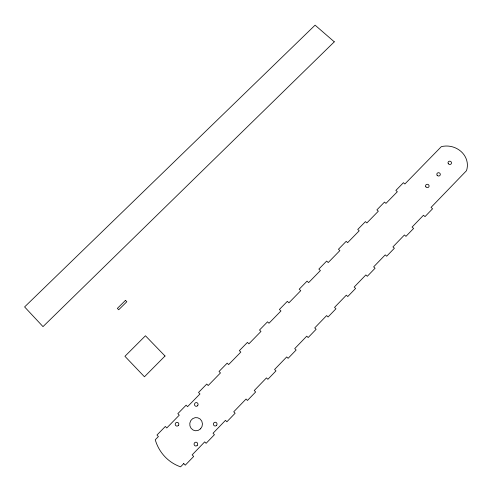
<?xml version="1.0" encoding="UTF-8"?>
<svg xmlns="http://www.w3.org/2000/svg" width="492" height="492" viewBox="0 0 492 492"><rect width="100%" height="100%" fill="white"/><g stroke="black" fill="none" stroke-linecap="round" stroke-linejoin="round"><path stroke-width="0.74" d="M183.756 463.562L180.601 466.834A41.703 40.043 -80.6 0 1 155.251 439.768L158.399 436.545L156.973 435.026L165.343 426.453L166.77 427.966L179.273 415.156L177.84 413.655L186.136 405.162L187.569 406.656L199.961 393.957L198.528 392.475L206.751 384.049L208.19 385.525L220.471 372.942L219.038 371.472L227.187 363.127L228.626 364.584L240.809 352.106L239.364 350.655L247.445 342.383L248.891 343.822L260.963 331.454L259.518 330.021L267.531 321.817L268.976 323.244L280.95 310.975L279.401 309.462L287.346 301.332L288.896 302.838L300.76 290.68L299.21 289.179L307.082 281.117L308.638 282.605L320.403 270.551L318.847 269.075L326.657 261.074L328.213 262.55L339.88 250.594L338.447 249.247L346.19 241.32L347.629 242.661L359.191 230.81L357.752 229.475L365.433 221.615L366.872 222.938L378.342 211.185L376.897 209.869L384.51 202.077L385.956 203.387L397.333 191.732L395.882 190.429L403.434 182.698L404.879 183.996L441.306 146.671A20.652 19.317 17.7 0 1 460.899 151.358A19.225 17.97 17.7 0 1 466.478 170.712L431.053 207.403L432.579 208.768L425.002 216.615L423.483 215.25L412.075 227.064L413.594 228.442L405.955 236.357L404.442 234.973L392.936 246.892L394.387 248.22L386.687 256.209L385.236 254.868L373.631 266.885L375.082 268.232L367.309 276.289L365.863 274.93L354.16 287.051L355.605 288.417L347.77 296.541L346.325 295.169L334.523 307.395L335.962 308.779L328.059 316.971L326.62 315.581L314.714 327.912L316.128 329.289L308.152 337.549L306.744 336.171L294.733 348.613L296.141 350.003L288.103 358.336L286.695 356.94L274.579 369.492L275.981 370.894L267.869 379.301L266.467 377.893L254.247 390.55L255.649 391.97L247.464 400.457L246.062 399.024L233.731 411.798L235.133 413.237L226.873 421.792L225.477 420.346L213.036 433.231L214.432 434.688L206.105 443.323L204.709 441.859L192.163 454.86L193.676 456.459L185.269 465.174L183.756 463.562M165.023 356.011L144.451 376.774L124.931 356.3L145.447 335.772L165.023 356.011M125.485 300.354L117.36 308.392L118.695 309.769L126.819 301.731L125.485 300.354M334.296 41.826L43.001 326.62L24.6 306.928L315.089 25.166L334.296 41.826M200.552 428.833A6.617 6.359 -80.7 0 0 197.802 417.788A6.617 6.359 -80.7 0 0 189.93 425.906A6.617 6.359 -80.7 0 0 200.552 428.833M197.175 445.444A1.913 1.827 -82.6 0 0 196.388 442.253A1.913 1.827 -82.6 0 0 194.125 444.596A1.913 1.827 -82.6 0 0 197.175 445.444M178.288 425.537A1.888 1.808 -77.6 0 0 177.52 422.388A1.888 1.808 -77.6 0 0 175.263 424.701A1.888 1.808 -77.6 0 0 178.288 425.537M216.498 425.451A1.894 1.82 -84.4 0 0 215.693 422.29A1.894 1.82 -84.4 0 0 213.448 424.608A1.894 1.82 -84.4 0 0 216.498 425.451M197.556 405.759A1.87 1.808 -78.3 0 0 196.775 402.641A1.87 1.808 -78.3 0 0 194.537 404.934A1.87 1.808 -78.3 0 0 197.556 405.759M425.857 186.819A1.771 1.667 18.4 0 0 428.901 186.757A1.771 1.667 18.4 0 0 427.234 184.272A1.771 1.667 18.4 0 0 425.857 186.819M437.111 175.226A1.765 1.661 18 0 0 440.143 175.164A1.765 1.661 18 0 0 438.477 172.692A1.765 1.661 18 0 0 437.111 175.226M448.304 163.695A1.765 1.648 17.7 0 0 451.336 163.633A1.765 1.648 17.7 0 0 449.663 161.173A1.765 1.648 17.7 0 0 448.304 163.695"/></g></svg>
